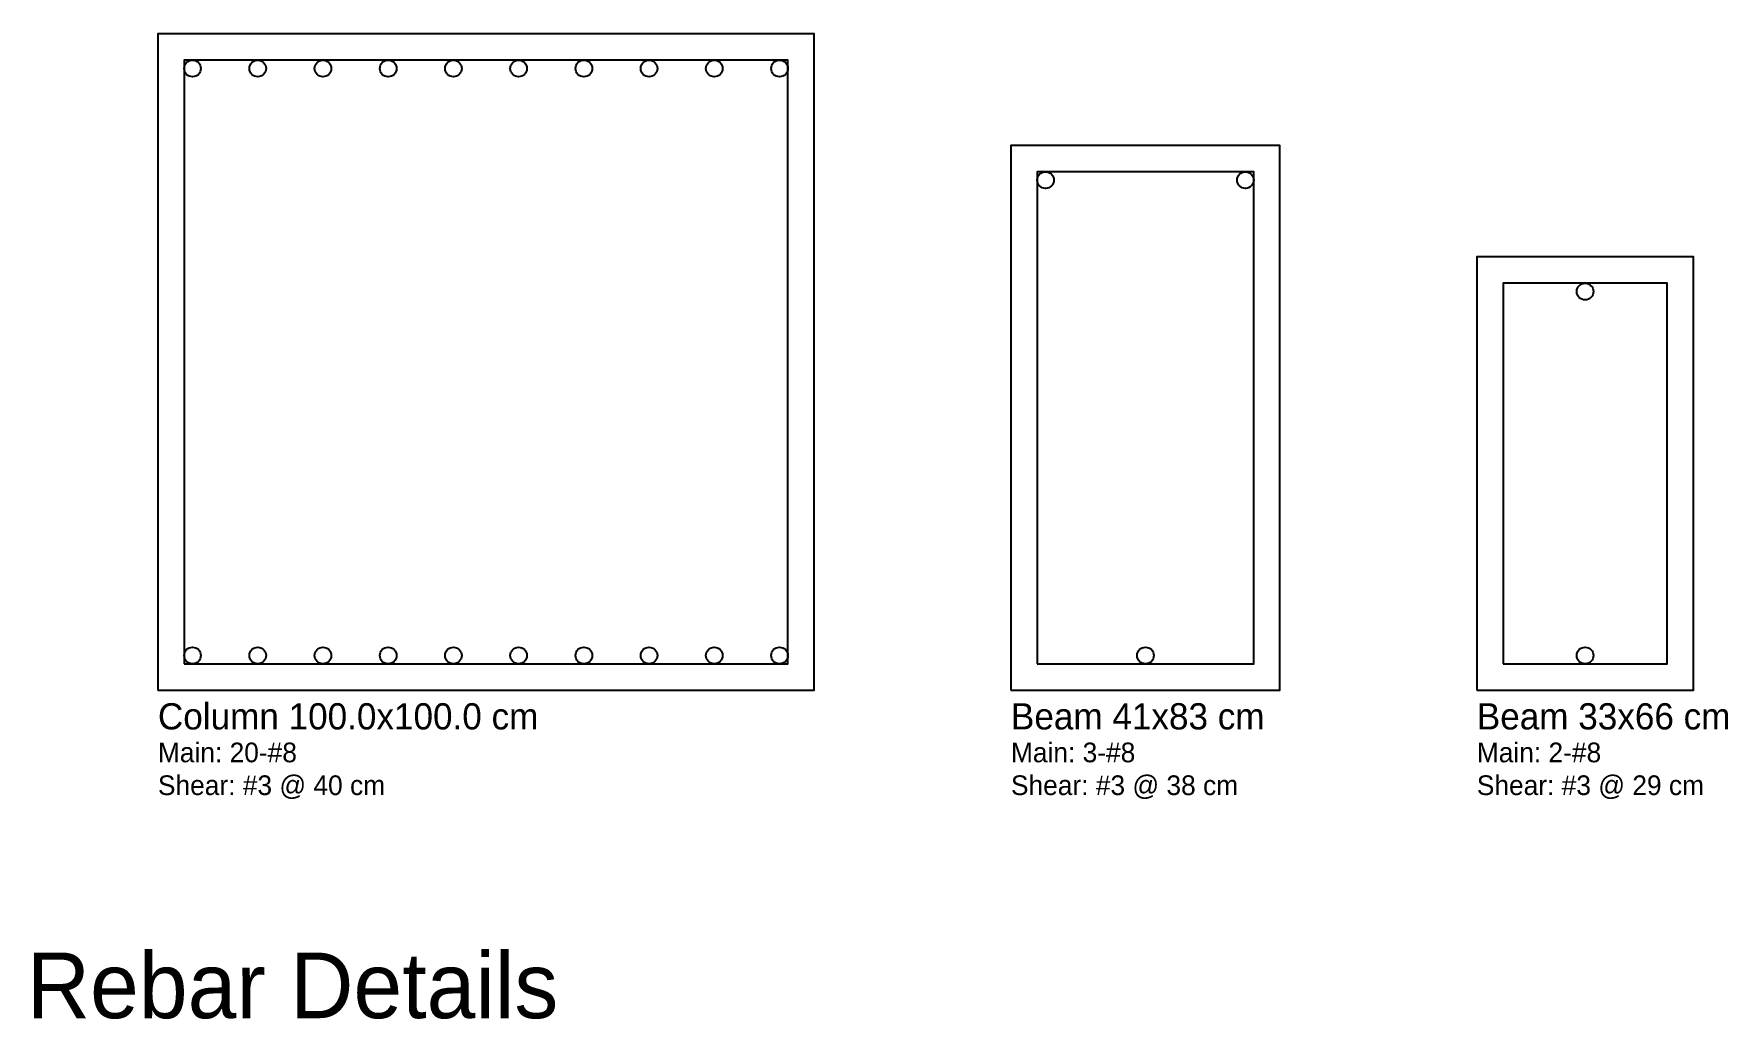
# Model space of a CAD drawing. Header units: metres. Extents: x -3 to 134, y -540 to 10.
# Drawn here: x 108.11 to 133.93, y -5.01 to 10 of the extents above; entities that cross this region are included whole.
import ezdxf

# ---------------------------------------------------------------- set-up
doc = ezdxf.new("R2010")
doc.units = ezdxf.units.M
for name, color, linetype in [('REBAR_MAIN', 4, 'Continuous'), ('REBAR_SHEAR', 5, 'Continuous'), ('TEXT', 7, 'Continuous'), ('VIEW_BOX', 8, 'Continuous')]:
    doc.layers.add(name, color=color, linetype=linetype)

msp = doc.modelspace()

# ---------------------------------------------------------------- linework, layer by layer
at = {"layer": 'REBAR_MAIN'}
for centre in [(110.527, 9.473), (111.521, 9.473), (112.515, 9.473), (113.509, 9.473), (114.503, 9.473), (115.497, 9.473), (116.491, 9.473), (117.485, 9.473), (118.479, 9.473), (119.473, 9.473), (123.527, 7.773), (126.573, 7.773), (131.75, 6.073), (110.527, 0.527), (111.521, 0.527), (112.515, 0.527), (113.509, 0.527), (114.503, 0.527), (115.497, 0.527), (116.491, 0.527), (117.485, 0.527), (118.479, 0.527), (119.473, 0.527), (125.05, 0.527), (131.75, 0.527)]:
    msp.add_circle(centre, 0.127, dxfattribs=at)
at = {"layer": 'REBAR_SHEAR'}
for points in [[(110.4, 0.4), (119.6, 0.4), (119.6, 9.6), (110.4, 9.6), (110.4, 0.4)], [(123.4, 0.4), (126.7, 0.4), (126.7, 7.9), (123.4, 7.9), (123.4, 0.4)], [(130.5, 0.4), (133, 0.4), (133, 6.2), (130.5, 6.2), (130.5, 0.4)]]:
    msp.add_lwpolyline(points, dxfattribs=at)
at = {"layer": 'VIEW_BOX'}
for points in [[(110, 0), (120, 0), (120, 10), (110, 10), (110, 0)], [(123, 0), (127.1, 0), (127.1, 8.3), (123, 8.3), (123, 0)], [(130.1, 0), (133.4, 0), (133.4, 6.6), (130.1, 6.6), (130.1, 0)]]:
    msp.add_lwpolyline(points, dxfattribs=at)

# ---------------------------------------------------------------- texts
at = {"layer": 'TEXT'}
for s, height, p in [('Column 100.0x100.0 cm', 0.4, (110, -0.6)), ('Beam 41x83 cm', 0.4, (123, -0.6)), ('Beam 33x66 cm', 0.4, (130.1, -0.6)), ('Main: 20-#8', 0.3, (110, -1.1)), ('Main: 3-#8', 0.3, (123, -1.1)), ('Main: 2-#8', 0.3, (130.1, -1.1)), ('Shear: #3 @ 40 cm', 0.3, (110, -1.6)), ('Shear: #3 @ 38 cm', 0.3, (123, -1.6)), ('Shear: #3 @ 29 cm', 0.3, (130.1, -1.6)), ('Rebar Details', 1, (108, -5))]:
    msp.add_text(s, height=height, dxfattribs=at).set_placement(p)

doc.saveas('drawing.dxf')
